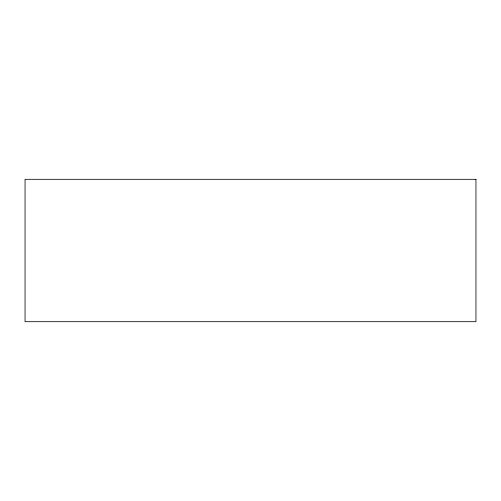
<?xml version="1.0" encoding="UTF-8"?>
<svg xmlns="http://www.w3.org/2000/svg" width="501" height="501" viewBox="0 0 501 501"><rect width="100%" height="100%" fill="white"/><g stroke="black" fill="none" stroke-linecap="round" stroke-linejoin="round"><path stroke-width="0.75" d="M475.95 179.308L25.05 179.308L25.05 321.692L475.95 321.692L475.95 179.308"/></g></svg>
